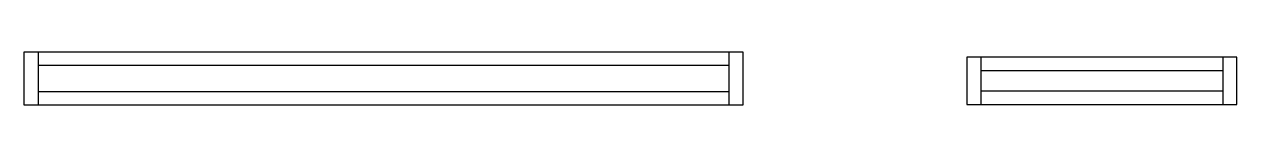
# Model space of a CAD drawing. Header units: metres. Extents: x 2173 to 2784, y 16606 to 16633.
import ezdxf

# ---------------------------------------------------------------- set-up
doc = ezdxf.new("R2010")
doc.units = ezdxf.units.M
doc.layers.add('Painéis', color=7, linetype='Continuous')
doc.layers.add('SARR_2.2x7', color=7, linetype='Continuous')

msp = doc.modelspace()

# ---------------------------------------------------------------- linework, layer by layer
at = {"layer": 'Painéis', "color": 7, "lineweight": 25}
for points in [[(2416.66, 16606.05), (2172.66, 16606.05), (2172.66, 16633.05), (2416.66, 16633.05)], [(2416.66, 16633.05), (2534.66, 16633.05), (2534.66, 16606.05), (2416.66, 16606.05)], [(2647.6, 16630.39), (2647.6, 16606.39), (2783.6, 16606.39), (2783.6, 16630.39), (2647.6, 16630.39)]]:
    msp.add_lwpolyline(points, dxfattribs=at)
at = {"layer": 'SARR_2.2x7', "color": 7, "lineweight": 25}
for p, q in [((2179.66, 16633.05), (2179.66, 16606.05)), ((2527.66, 16633.05), (2527.66, 16606.05)), ((2654.6, 16630.39), (2654.6, 16606.39)), ((2776.6, 16630.39), (2776.6, 16606.39)), ((2416.66, 16626.05), (2179.66, 16626.05)), ((2527.66, 16626.05), (2416.66, 16626.05)), ((2776.6, 16623.39), (2654.6, 16623.39)), ((2179.66, 16613.05), (2416.66, 16613.05)), ((2416.66, 16613.05), (2527.66, 16613.05)), ((2654.6, 16613.39), (2776.6, 16613.39))]:
    msp.add_line(p, q, dxfattribs=at)

doc.saveas('drawing.dxf')
